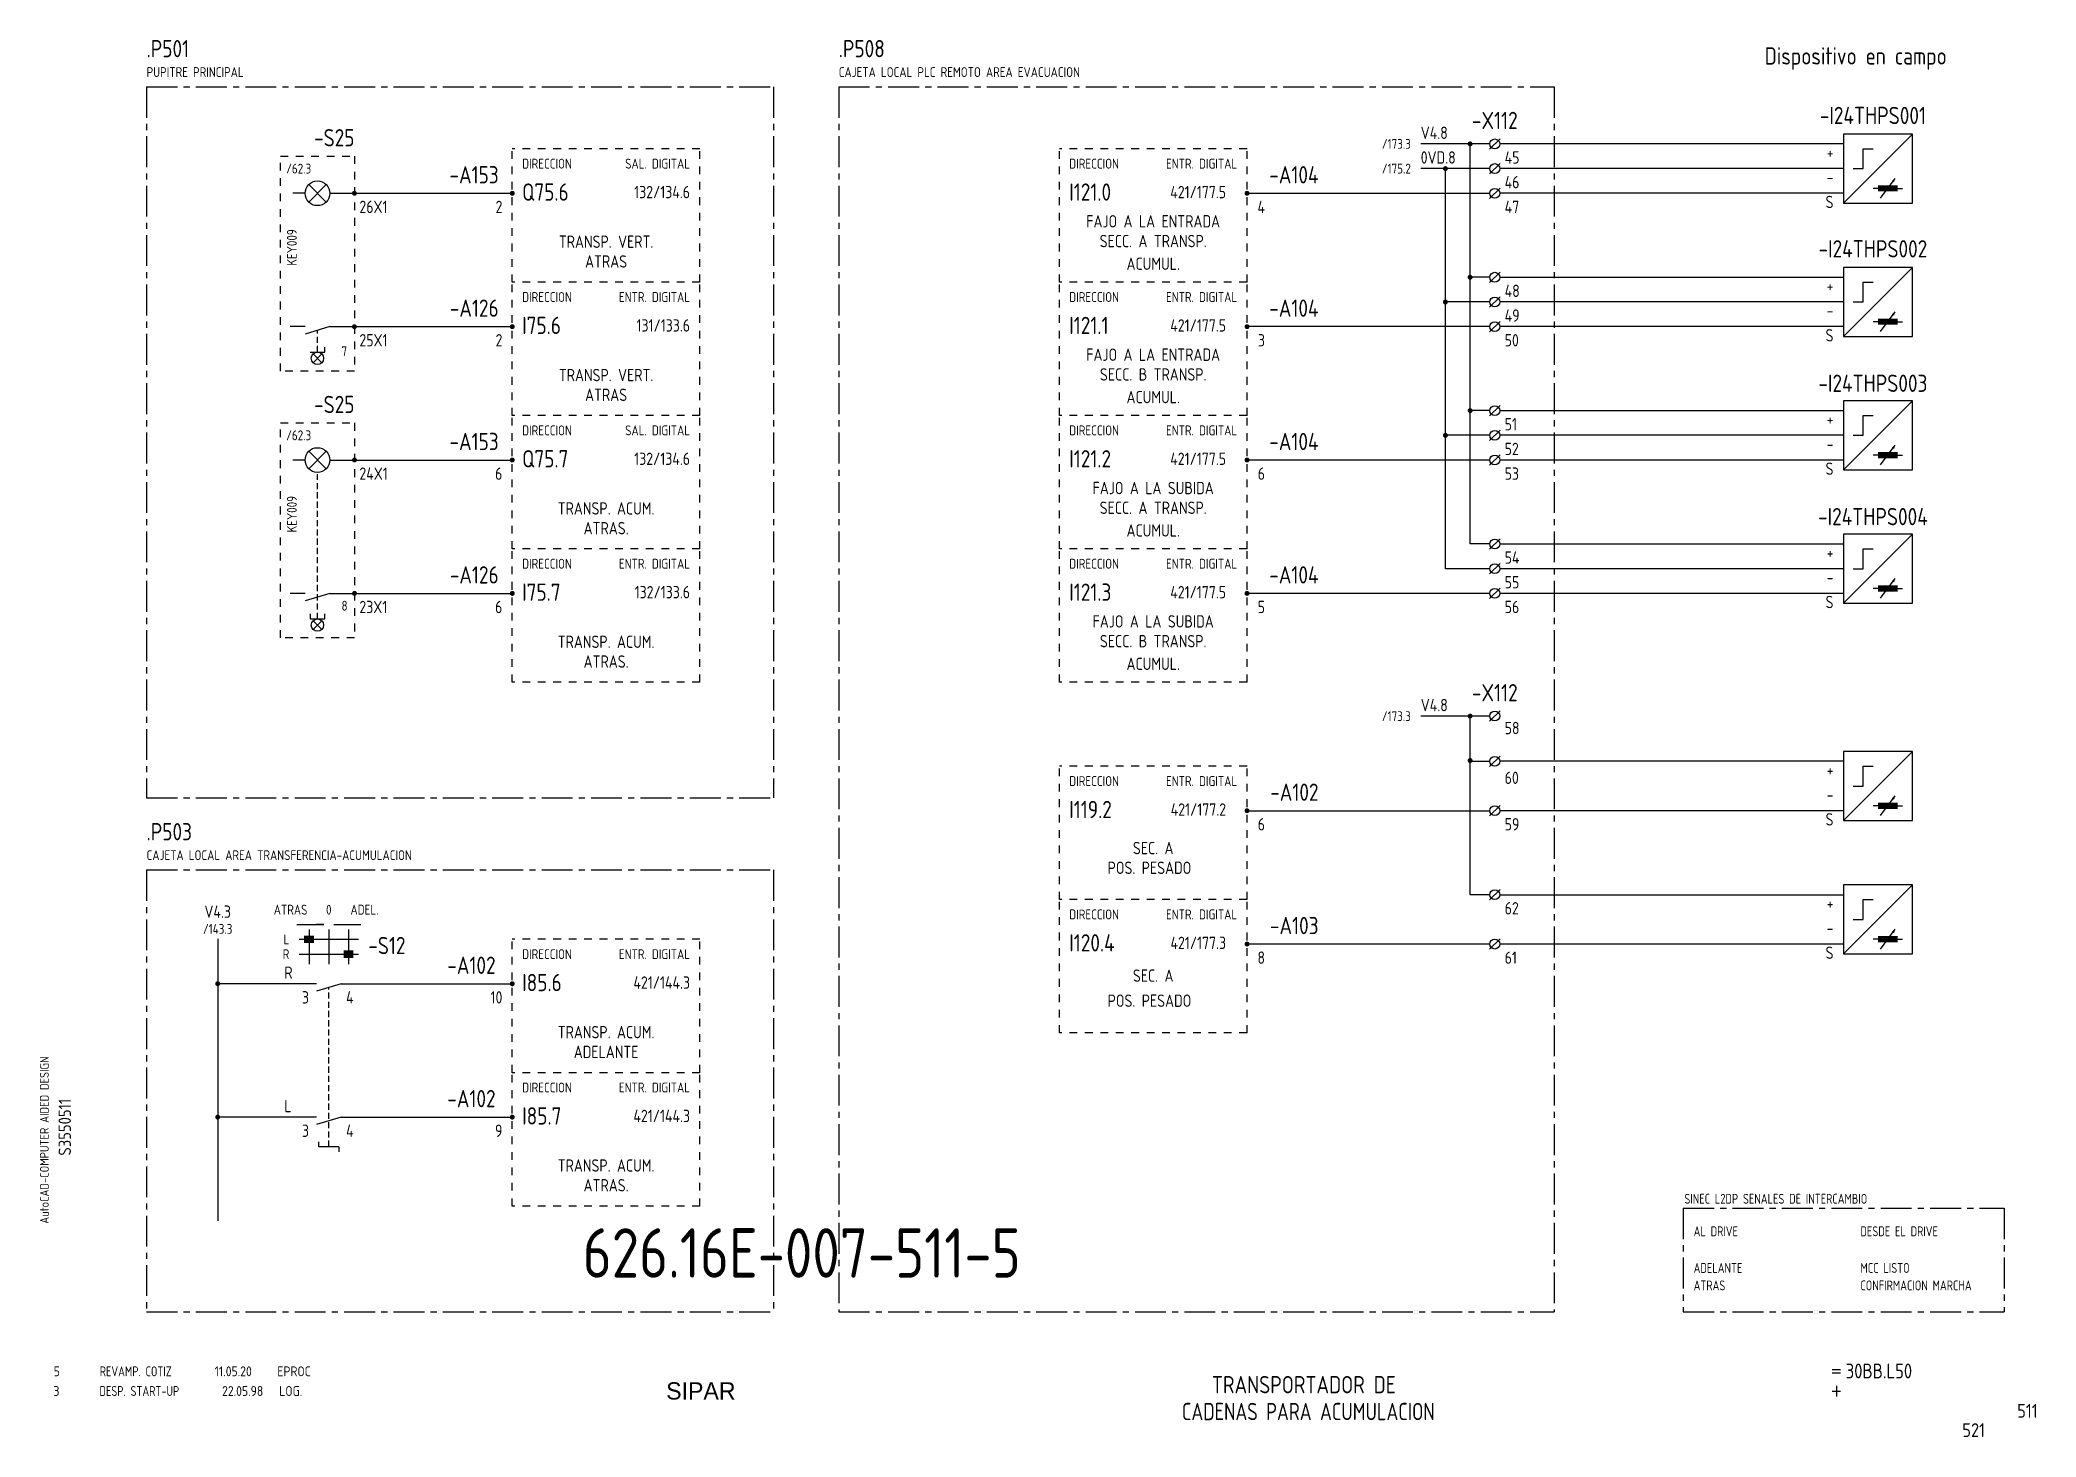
# Model space of a CAD drawing. Extents: x 10 to 414, y 6 to 289.
import ezdxf
from ezdxf.enums import TextEntityAlignment as Align

# ---------------------------------------------------------------- set-up
doc = ezdxf.new("R2010")
doc.units = 0
doc.header["$LTSCALE"] = 5
doc.header["$MEASUREMENT"] = 0
for name, pattern in [('CENTER', [2, 1.25, -0.25, 0.25, -0.25]), ('HIDDEN', [0.375, 0.25, -0.125]), ('HIDDEN1', [0.625, 0.3125, -0.3125])]:
    doc.linetypes.add(name, pattern=pattern)
doc.layers.get('0').update_dxf_attribs({"linetype": 'CONTINUOUS'})
doc.layers.add('3', color=3, linetype='CONTINUOUS')
doc.layers.add('CART', color=7, linetype='CONTINUOUS')
doc.styles.add('DIN', font='DIN.shx', dxfattribs={"width": 0.85})
doc.styles.add('ISO', font='DIN', dxfattribs={"width": 0.8})
doc.styles.add('N', font='ROMANS', dxfattribs={"width": 0.85, "height": 3})
doc.styles.add('SIMPLEX', font='SIMPLEX', dxfattribs={"width": 0.85})
doc.styles.add('X', font='UNIV.SHX', dxfattribs={"height": 3.5})

# ---------------------------------------------------------------- blocks, each defined once
blk = doc.blocks.new('B5-3')
at = {"linetype": 'Continuous', "const_width": 0.5}
blk.add_lwpolyline([(-0.25, 0, 1), (0.25, 0, 1)], format="xyb", close=True, dxfattribs=at)
blk = doc.blocks.new('NORMALE')
at = {"linetype": 'Continuous'}
blk.add_line((-1.06, -1.06), (1.06, 1.06), dxfattribs=at)
at = {"color": 7}
blk.add_circle((0, 0), 1, dxfattribs=at)
at = {"color": 7, "style": 'SIMPLEX', "flags": 9}
for tag, p in [('QUADRO', (-7.5, 4)), ('SEZIONE', (-7.5, 2.5)), ('NUMO', (-7.5, 1)), ('NUMM', (-7.5, -0.5)), ('NOTEM', (-7.5, -2)), ('NOTEV', (-7.5, -3.5)), ('UTENZA', (-7.5, -5)), ('RIP', (-7.5, -6.5)), ('RAGGIO', (-7.5, -8))]:
    blk.add_attdef(tag, p, '', height=1, dxfattribs=at)
at = {"color": 3, "style": 'SIMPLEX', "flags": 8}
for tag, p in [('NUMI', (1.5, 0.5)), ('MORSETTIERA', (1.5, -2.5))]:
    blk.add_attdef(tag, p, '', height=2, dxfattribs=at)
blk = doc.blocks.new('BOX')
at = {"color": 3, "style": 'ISO', "width": 0.8}
blk.add_attdef('BOX', (0, 6), '', height=3.5, dxfattribs=at)
at = {"color": 7, "style": 'ISO', "width": 0.8}
blk.add_attdef('DESC', (0, 2), '', height=2, dxfattribs=at)
blk = doc.blocks.new('DESP')
at = {"color": 3, "style": 'DIN'}
for s, width, p in [('3', 0.9, (7.45, 13.02)), ('DESP. START-UP', 0.8, (16.76, 13.02)), ('22.05.98', 0.9, (41.59, 13.02)), ('LOG.', 0.9, (53.16, 13.02))]:
    blk.add_text(s, height=2, dxfattribs=dict(at, width=width)).set_placement(p)

msp = doc.modelspace()

# ---------------------------------------------------------------- linework, layer by layer
at = {"color": 3, "linetype": 'CENTER'}
for p, q in [((31.27, 279), (158.24, 279)), ((31.27, 279), (31.27, 135.08)), ((158.24, 279), (158.24, 135.08)), ((171.42, 279), (171.42, 31)), ((171.42, 279), (316.27, 279)), ((316.27, 279), (316.27, 31)), ((31.27, 135.08), (158.24, 135.08)), ((31.27, 120.46), (158.24, 120.46)), ((31.27, 120.46), (31.27, 31)), ((158.24, 120.46), (158.24, 31)), ((342.41, 51.98), (407.41, 51.98)), ((342.41, 51.98), (342.41, 31)), ((407.41, 51.98), (407.41, 31)), ((31.27, 31), (158.24, 31)), ((171.42, 31), (316.27, 31)), ((342.41, 31), (407.41, 31))]:
    msp.add_line(p, q, dxfattribs=at)
for p, q in [((303.26, 267.46), (289.26, 267.46)), ((299.26, 186.46), (299.26, 267.46)), ((374.84, 267.46), (305.26, 267.46)), ((388.84, 269.46), (374.84, 269.46)), ((374.84, 255.46), (388.84, 269.46)), ((374.84, 269.46), (374.84, 255.46)), ((388.84, 255.46), (388.84, 269.46)), ((378.84, 266.46), (380.84, 266.46)), ((378.84, 262.46), (378.84, 266.46)), ((303.26, 262.46), (289.26, 262.46)), ((294.26, 181.46), (294.26, 262.46)), ((374.84, 262.46), (305.26, 262.46)), ((376.84, 262.46), (378.84, 262.46)), ((382.34, 256.46), (385.34, 260.46)), ((63.36, 257.46), (60.86, 257.46)), ((68.36, 257.46), (73.36, 257.46)), ((73.36, 257.46), (105.31, 257.46)), ((253.84, 257.46), (303.26, 257.46)), ((374.84, 257.46), (305.26, 257.46)), ((374.84, 255.46), (388.84, 255.46)), ((381.84, 258.46), (380.84, 258.46)), ((385.84, 258.46), (386.84, 258.46)), ((303.26, 240.46), (299.26, 240.46)), ((305.26, 240.46), (374.84, 240.46)), ((374.84, 242.46), (374.84, 228.46)), ((374.84, 228.46), (388.84, 242.46)), ((388.84, 242.46), (374.84, 242.46)), ((378.84, 235.46), (378.84, 239.46)), ((378.84, 239.46), (380.84, 239.46)), ((388.84, 228.46), (388.84, 242.46)), ((303.26, 235.46), (294.26, 235.46)), ((374.84, 235.46), (305.26, 235.46)), ((376.84, 235.46), (378.84, 235.46)), ((63.36, 230.46), (60.36, 230.46)), ((68.36, 230.46), (63.36, 228.96)), ((68.36, 230.46), (73.36, 230.46)), ((73.36, 230.46), (105.31, 230.46)), ((303.26, 230.46), (253.84, 230.46)), ((374.84, 230.46), (305.26, 230.46)), ((381.84, 231.46), (380.84, 231.46)), ((382.34, 229.46), (385.34, 233.46)), ((385.84, 231.46), (386.84, 231.46)), ((374.84, 228.46), (388.84, 228.46)), ((64.36, 225.3), (67.36, 225.3)), ((67.36, 225.3), (67.36, 226.3)), ((374.84, 215.46), (374.84, 201.46)), ((374.84, 201.46), (388.84, 215.46)), ((388.84, 215.46), (374.84, 215.46)), ((388.84, 201.46), (388.84, 215.46)), ((303.26, 213.46), (299.26, 213.46)), ((305.26, 213.46), (374.84, 213.46)), ((378.84, 208.46), (378.84, 212.46)), ((378.84, 212.46), (380.84, 212.46)), ((303.26, 208.46), (294.26, 208.46)), ((374.84, 208.46), (305.26, 208.46)), ((376.84, 208.46), (378.84, 208.46)), ((382.34, 202.46), (385.34, 206.46)), ((63.36, 203.46), (60.86, 203.46)), ((68.36, 203.46), (73.36, 203.46)), ((73.36, 203.46), (105.31, 203.46)), ((303.26, 203.46), (253.84, 203.46)), ((374.84, 203.46), (305.26, 203.46)), ((381.84, 204.46), (380.84, 204.46)), ((385.84, 204.46), (386.84, 204.46)), ((374.84, 201.46), (388.84, 201.46)), ((303.26, 186.46), (299.26, 186.46)), ((305.26, 186.46), (374.84, 186.46)), ((374.84, 188.46), (374.84, 174.46)), ((374.84, 174.46), (388.84, 188.46)), ((388.84, 188.46), (374.84, 188.46)), ((388.84, 174.46), (388.84, 188.46)), ((378.84, 181.46), (378.84, 185.46)), ((378.84, 185.46), (380.84, 185.46)), ((303.26, 181.46), (294.26, 181.46)), ((374.84, 181.46), (305.26, 181.46)), ((376.84, 181.46), (378.84, 181.46)), ((382.34, 175.46), (385.34, 179.46)), ((63.36, 176.46), (60.36, 176.46)), ((68.36, 176.46), (63.36, 174.96)), ((68.36, 176.46), (73.36, 176.46)), ((73.36, 176.46), (105.31, 176.46)), ((303.26, 176.46), (253.84, 176.46)), ((374.84, 176.46), (305.26, 176.46)), ((374.84, 174.46), (388.84, 174.46)), ((381.84, 177.46), (380.84, 177.46)), ((385.84, 177.46), (386.84, 177.46)), ((64.36, 172.3), (64.36, 171.3)), ((64.36, 171.3), (67.36, 171.3)), ((67.36, 171.3), (67.36, 172.3)), ((303.26, 151.6), (289.26, 151.6)), ((299.26, 115.46), (299.26, 151.6)), ((303.26, 142.41), (299.26, 142.41)), ((374.84, 142.46), (305.26, 142.46)), ((374.84, 144.46), (374.84, 130.46)), ((374.84, 130.46), (388.84, 144.46)), ((388.84, 144.46), (374.84, 144.46)), ((388.84, 130.46), (388.84, 144.46)), ((376.84, 137.46), (378.84, 137.46)), ((378.84, 137.46), (378.84, 141.46)), ((378.84, 141.46), (380.84, 141.46)), ((381.84, 133.46), (380.84, 133.46)), ((382.34, 131.46), (385.34, 135.46)), ((385.84, 133.46), (386.84, 133.46)), ((253.84, 132.46), (303.26, 132.46)), ((374.84, 132.46), (305.26, 132.46)), ((374.84, 130.46), (388.84, 130.46)), ((374.84, 103.46), (388.84, 117.46)), ((374.84, 117.46), (374.84, 103.46)), ((388.84, 117.46), (374.84, 117.46)), ((388.84, 103.46), (388.84, 117.46)), ((303.26, 115.46), (299.26, 115.46)), ((305.26, 115.46), (374.84, 115.46)), ((378.84, 110.46), (378.84, 114.46)), ((378.84, 114.46), (380.84, 114.46)), ((61.66, 109.42), (67.16, 109.42)), ((69.16, 109.42), (74.66, 109.42)), ((376.84, 110.46), (378.84, 110.46)), ((45.66, 106.55), (45.66, 49.46)), ((62.16, 106.42), (74.16, 106.42)), ((64.16, 108.42), (64.16, 101.42)), ((68.16, 108.42), (68.16, 101.42)), ((72.16, 108.42), (72.16, 101.42)), ((303.26, 105.46), (253.84, 105.46)), ((374.84, 105.46), (305.26, 105.46)), ((381.84, 106.46), (380.84, 106.46)), ((382.34, 104.46), (385.34, 108.46)), ((385.84, 106.46), (386.84, 106.46)), ((62.16, 103.42), (74.16, 103.42)), ((374.84, 103.46), (388.84, 103.46)), ((65.66, 97.42), (45.66, 97.42)), ((70.66, 97.42), (65.66, 95.92)), ((70.66, 97.42), (94.66, 97.42)), ((76.66, 97.42), (105.31, 97.42)), ((65.66, 70.42), (45.66, 70.42)), ((70.66, 70.42), (65.66, 68.92)), ((70.66, 70.42), (94.66, 70.42)), ((76.66, 70.42), (105.31, 70.42))]:
    msp.add_line(p, q)
at = {"linetype": 'HIDDEN1'}
for p, q in [((58.36, 221.46), (58.36, 264.96)), ((58.36, 264.96), (73.36, 264.96)), ((73.36, 264.96), (73.36, 221.46)), ((105.31, 239.46), (105.31, 266.46)), ((143.31, 266.46), (105.31, 266.46)), ((143.31, 239.46), (143.31, 266.46)), ((254.09, 266.46), (216.09, 266.46)), ((216.09, 239.46), (216.09, 266.46)), ((254.09, 239.46), (254.09, 266.46)), ((143.31, 239.46), (105.31, 239.46)), ((105.31, 212.46), (105.31, 239.46)), ((143.31, 212.46), (143.31, 239.46)), ((254.09, 239.46), (216.09, 239.46)), ((254.09, 239.46), (216.09, 239.46)), ((216.09, 212.46), (216.09, 239.46)), ((254.09, 212.46), (254.09, 239.46)), ((73.36, 221.46), (58.36, 221.46)), ((58.36, 167.46), (58.36, 210.96)), ((58.36, 210.96), (73.36, 210.96)), ((73.36, 210.96), (73.36, 167.46)), ((143.31, 212.46), (105.31, 212.46)), ((105.31, 185.46), (105.31, 212.46)), ((143.31, 212.46), (105.31, 212.46)), ((143.31, 185.46), (143.31, 212.46)), ((254.09, 212.46), (216.09, 212.46)), ((254.09, 212.46), (216.09, 212.46)), ((216.09, 185.46), (216.09, 212.46)), ((254.09, 185.46), (254.09, 212.46)), ((105.31, 158.46), (105.31, 185.46)), ((143.31, 185.46), (105.31, 185.46)), ((143.31, 158.46), (143.31, 185.46)), ((254.09, 185.46), (216.09, 185.46)), ((254.09, 185.46), (216.09, 185.46)), ((216.09, 158.46), (216.09, 185.46)), ((254.09, 158.46), (254.09, 185.46)), ((73.36, 167.46), (58.36, 167.46)), ((143.31, 158.46), (105.31, 158.46)), ((254.09, 158.46), (216.09, 158.46)), ((216.09, 114.46), (216.09, 141.46)), ((254.09, 141.46), (216.09, 141.46)), ((254.09, 114.46), (254.09, 141.46)), ((254.09, 114.46), (216.09, 114.46)), ((254.09, 114.46), (216.09, 114.46)), ((216.09, 87.46), (216.09, 114.46)), ((254.09, 87.46), (254.09, 114.46)), ((143.31, 106.42), (105.31, 106.42)), ((105.31, 79.42), (105.31, 106.42)), ((143.31, 79.42), (143.31, 106.42)), ((254.09, 87.46), (216.09, 87.46)), ((254.09, 87.46), (216.09, 87.46)), ((143.31, 79.42), (105.31, 79.42)), ((105.31, 52.42), (105.31, 79.42)), ((143.31, 52.42), (143.31, 79.42)), ((143.31, 52.42), (105.31, 52.42))]:
    msp.add_line(p, q, dxfattribs=at)
at = {"linetype": 'Continuous'}
for p, q in [((67.63, 255.69), (64.1, 259.23)), ((64.1, 255.69), (67.63, 259.23)), ((66.75, 223.17), (64.98, 224.93)), ((64.98, 223.17), (66.75, 224.93)), ((64.1, 201.69), (67.63, 205.23)), ((67.63, 201.69), (64.1, 205.23)), ((66.75, 169.17), (64.98, 170.93)), ((64.98, 169.17), (66.75, 170.93)), ((66.16, 64.42), (66.16, 65.42)), ((70.16, 64.42), (66.16, 64.42)), ((70.16, 64.42), (70.16, 63.42))]:
    msp.add_line(p, q, dxfattribs=at)
at = {"linetype": 'HIDDEN'}
for p, q in [((65.86, 225.3), (65.86, 229.71)), ((65.86, 171.3), (65.86, 200.57)), ((68.16, 64.42), (68.16, 96.67))]:
    msp.add_line(p, q, dxfattribs=at)
at = {"const_width": 0.5}
for points in [[(299.01, 267.46, 1), (299.51, 267.46, 1)], [(294.01, 262.46, 1), (294.51, 262.46, 1)], [(299.01, 240.46, 1), (299.51, 240.46, 1)], [(294.01, 235.46, 1), (294.51, 235.46, 1)], [(299.01, 213.46, 1), (299.51, 213.46, 1)], [(294.01, 208.46, 1), (294.51, 208.46, 1)], [(299.01, 151.61, 1), (299.51, 151.61, 1)], [(299.01, 142.63, 1), (299.51, 142.63, 1)], [(45.41, 97.42, 1), (45.91, 97.42, 1)], [(45.41, 70.42, 1), (45.91, 70.42, 1)]]:
    msp.add_lwpolyline(points, format="xyb", close=True, dxfattribs=at)
for points, const_width in [([(381.84, 258.46), (385.84, 258.46)], 1.25), ([(381.84, 231.46), (385.84, 231.46)], 1.25), ([(381.84, 204.46), (385.84, 204.46)], 1.25), ([(381.84, 177.46), (385.84, 177.46)], 1.25), ([(381.84, 133.46), (385.84, 133.46)], 1.25), ([(63.16, 106.42), (65.16, 106.42)], 1.5), ([(381.84, 106.46), (385.84, 106.46)], 1.25), ([(71.16, 103.42), (73.16, 103.42)], 1.5)]:
    msp.add_lwpolyline(points, dxfattribs=dict(const_width=const_width))
for points in [[(385.34, 260.46, 0, 0.525, 0), (384.89, 259.86, 0.525, 0.525, 0)], [(385.34, 233.46, 0, 0.525, 0), (384.89, 232.86, 0.525, 0.525, 0)], [(385.34, 206.46, 0, 0.525, 0), (384.89, 205.86, 0.525, 0.525, 0)], [(385.34, 179.46, 0, 0.525, 0), (384.89, 178.86, 0.525, 0.525, 0)], [(385.34, 135.46, 0, 0.525, 0), (384.89, 134.86, 0.525, 0.525, 0)], [(385.34, 108.46, 0, 0.525, 0), (384.89, 107.86, 0.525, 0.525, 0)]]:
    msp.add_lwpolyline(points, format="xyseb")
for points in [[(67.16, 109.42), (65.66, 109.42)], [(69.16, 109.42), (70.66, 109.42)]]:
    msp.add_lwpolyline(points)
for centre in [(65.86, 257.46), (65.86, 203.46)]:
    msp.add_circle(centre, 2.5)
at = {"linetype": 'Continuous'}
for centre in [(65.86, 224.05), (65.86, 170.05)]:
    msp.add_circle(centre, 1.25, dxfattribs=at)

# ---------------------------------------------------------------- block references
for name, p in [('NORMALE', (304.26, 267.46)), ('NORMALE', (304.26, 262.46)), ('NORMALE', (304.26, 257.46)), ('NORMALE', (304.26, 240.46)), ('NORMALE', (304.26, 235.46)), ('NORMALE', (304.26, 230.46)), ('NORMALE', (304.26, 213.46)), ('NORMALE', (304.26, 208.46)), ('NORMALE', (304.26, 203.46)), ('NORMALE', (304.26, 186.46)), ('NORMALE', (304.26, 181.46)), ('NORMALE', (304.26, 176.46)), ('NORMALE', (304.26, 151.63)), ('NORMALE', (304.26, 142.46)), ('NORMALE', (304.26, 132.46)), ('NORMALE', (304.26, 115.46)), ('NORMALE', (304.26, 105.46)), ('DESP', (4.96, 0.95))]:
    msp.add_blockref(name, p, dxfattribs=at)
for p in [(73.36, 257.46), (105.31, 257.46), (73.36, 230.46), (105.31, 230.46), (73.36, 203.46), (105.31, 203.46), (73.36, 176.46), (105.31, 176.46), (105.31, 97.42), (105.31, 70.42)]:
    msp.add_blockref('B5-3', p)
at = {"xscale": -1}
for p in [(254.09, 257.46), (254.09, 230.46), (254.09, 203.46), (254.09, 176.46), (254.09, 132.46), (254.09, 105.46)]:
    msp.add_blockref('B5-3', p, dxfattribs=at)
ref = msp.add_blockref('BOX', (342.65, 50.89))
ref.add_attrib('DESC', 'SINEC L2DP SENALES DE INTERCAMBIO', (342.65, 52.89), dxfattribs={"color": 7, "height": 2, "style": 'ISO', "width": 0.8})

# ---------------------------------------------------------------- texts
at = {"color": 3, "style": 'DIN'}
for s, height, width, p in [('.P501', 3.5, 0.85, (31.27, 285)), ('.P508', 3.5, 0.85, (171.42, 285)), ('Q75.6', 3.5, 0.85, (107.31, 255.96)), ('I121.0', 3.5, 0.85, (218.09, 255.96)), ('I75.6', 3.5, 0.85, (107.31, 228.96)), ('I121.1', 3.5, 0.85, (218.09, 228.96)), ('Q75.7', 3.5, 0.85, (107.31, 201.96)), ('I121.2', 3.5, 0.85, (218.09, 201.96)), ('I75.7', 3.5, 0.85, (107.31, 174.96)), ('I121.3', 3.5, 0.85, (218.09, 174.96)), ('I119.2', 3.5, 0.85, (218.09, 130.96)), ('.P503', 3.5, 0.85, (31.27, 126.46)), ('I120.4', 3.5, 0.85, (218.09, 103.96)), ('I85.6', 3.5, 0.85, (107.31, 95.92)), ('I85.7', 3.5, 0.85, (107.31, 68.92)), ('5', 2, 0.9, (12.47, 17.96)), ('REVAMP. COTIZ', 2, 0.8, (21.78, 17.96)), ('11.05.20', 2, 0.9, (45.06, 17.96)), ('EPROC', 2, 0.9, (57.74, 17.96))]:
    msp.add_text(s, height=height, dxfattribs=dict(at, width=width)).set_placement(p)
at = {"color": 2, "style": 'DIN', "width": 0.85}
msp.add_text('Dispositivo en campo', height=3.5, dxfattribs=at).set_placement((358.91, 283.52))
at = {"style": 'DIN'}
for s, height, width, p in [('PUPITRE PRINCIPAL', 2, 0.85, (31.27, 281)), ('CAJETA LOCAL PLC REMOTO AREA EVACUACION', 2, 0.85, (171.42, 281)), ('V4.8', 2.5, 0.85, (289.26, 268.46)), ('0VD.8', 2.5, 0.85, (289.26, 263.46)), ('45', 2.5, 0.85, (306.26, 263.46)), ('46', 2.5, 0.85, (306.26, 258.46)), ('26X1', 2.5, 0.85, (74.36, 253.46)), ('47', 2.5, 0.85, (306.26, 253.46)), ('48', 2.5, 0.85, (306.26, 236.46)), ('49', 2.5, 0.85, (306.26, 231.46)), ('25X1', 2.5, 0.85, (74.36, 226.46)), ('50', 2.5, 0.85, (306.26, 226.46)), ('51', 2.5, 0.85, (306.26, 209.46)), ('52', 2.5, 0.85, (306.26, 204.46)), ('24X1', 2.5, 0.85, (74.36, 199.46)), ('53', 2.5, 0.85, (306.26, 199.46)), ('54', 2.5, 0.85, (306.26, 182.46)), ('55', 2.5, 0.85, (306.26, 177.46)), ('23X1', 2.5, 0.85, (74.36, 172.46)), ('56', 2.5, 0.85, (306.26, 172.46)), ('V4.8', 2.5, 0.85, (289.26, 152.6)), ('58', 2.5, 0.85, (306.26, 147.95)), ('60', 2.5, 0.85, (306.26, 137.87)), ('59', 2.5, 0.85, (306.26, 128.46)), ('CAJETA LOCAL AREA TRANSFERENCIA-ACUMULACION', 2, 0.85, (31.27, 122.46)), ('62', 2.5, 0.85, (306.26, 111.46)), ('61', 2.5, 0.85, (306.26, 101.46)), ('AL DRIVE', 2, 0.8, (344.52, 46.31)), ('DESDE EL DRIVE', 2, 0.8, (378.29, 46.31)), ('ADELANTE', 2, 0.8, (344.52, 38.89)), ('MCC LISTO', 2, 0.8, (378.29, 38.89)), ('ATRAS', 2, 0.8, (344.52, 35.35)), ('CONFIRMACION MARCHA', 2, 0.8, (378.29, 35.35))]:
    msp.add_text(s, height=height, dxfattribs=dict(at, width=width)).set_placement(p)
at = {"color": 3, "style": 'DIN', "width": 0.85}
for s, p in [('-S25', (73.36, 266.96)), ('-A153', (102.56, 259.46)), ('-A104', (268.57, 259.46)), ('-A126', (102.56, 232.46)), ('-A104', (268.57, 232.46)), ('-S25', (73.36, 212.96)), ('-A153', (102.56, 205.46)), ('-A104', (268.57, 205.46)), ('-A126', (102.56, 178.46)), ('-A104', (268.57, 178.46)), ('-A102', (268.57, 134.46)), ('-A103', (268.57, 107.46)), ('-A102', (101.94, 99.42)), ('-A102', (101.94, 72.42))]:
    msp.add_text(s, height=3.5, dxfattribs=at).set_placement(p, align=Align.RIGHT)
at = {"style": 'DIN', "width": 0.85}
for s, height, p in [('/173.3', 2, (287.26, 266.46)), ('/175.2', 2, (287.26, 261.46)), ('+', 2.5, (372.84, 264.46)), ('132/134.6', 2.5, (141.31, 256.46)), ('421/177.5', 2.5, (249.85, 256.46)), ('-', 2.5, (372.84, 259.46)), ('2', 2.5, (103.31, 253.46)), ('4', 2.5, (257.73, 253.46)), ('S', 2.5, (372.84, 254.46)), ('+', 2.5, (372.84, 237.46)), ('131/133.6', 2.5, (141.31, 229.46)), ('421/177.5', 2.5, (249.85, 229.46)), ('-', 2.5, (372.84, 232.46)), ('2', 2.5, (103.31, 226.46)), ('3', 2.5, (257.73, 226.46)), ('S', 2.5, (372.84, 227.46)), ('+', 2.5, (372.84, 210.46)), ('-', 2.5, (372.84, 205.46)), ('132/134.6', 2.5, (141.31, 202.46)), ('421/177.5', 2.5, (249.85, 202.46)), ('S', 2.5, (372.84, 200.46)), ('6', 2.5, (103.31, 199.46)), ('6', 2.5, (257.73, 199.46)), ('+', 2.5, (372.84, 183.46)), ('132/133.6', 2.5, (141.31, 175.46)), ('421/177.5', 2.5, (249.85, 175.46)), ('-', 2.5, (372.84, 178.46)), ('6', 2.5, (103.31, 172.46)), ('5', 2.5, (257.73, 172.46)), ('S', 2.5, (372.84, 173.46)), ('/173.3', 2, (287.26, 150.6)), ('+', 2.5, (372.84, 139.46)), ('421/177.2', 2.5, (249.85, 131.46)), ('-', 2.5, (372.84, 134.46)), ('6', 2.5, (257.73, 128.46)), ('S', 2.5, (372.84, 129.46)), ('+', 2.5, (372.84, 112.46)), ('421/177.3', 2.5, (249.85, 104.46)), ('-', 2.5, (372.84, 107.46)), ('8', 2.5, (257.73, 101.46)), ('S', 2.5, (372.84, 102.46)), ('421/144.3', 2.5, (141.31, 96.42)), ('10', 2.5, (103.31, 93.42)), ('9', 2.5, (103.31, 66.42)), ('421/144.3', 2.5, (141.31, 69.42))]:
    msp.add_text(s, height=height, dxfattribs=at).set_placement(p, align=Align.RIGHT)
at = {"color": 1, "style": 'DIN', "width": 0.85}
for s, p in [('/62.3', (62.06, 261.46)), ('/62.3', (62.06, 207.46)), ('ATRAS', (60.42, 111.42)), ('0', (68.16, 111.42)), ('ADEL.', (75.38, 111.42))]:
    msp.add_text(s, height=2, dxfattribs=at).set_placement(p, align=Align.CENTER)
for s, height, p in [('DIRECCION', 2, (107.31, 262.46)), ('DIRECCION', 2, (218.09, 262.46)), ('DIRECCION', 2, (107.31, 235.46)), ('DIRECCION', 2, (218.09, 235.46)), ('DIRECCION', 2, (107.31, 208.46)), ('DIRECCION', 2, (218.09, 208.46)), ('DIRECCION', 2, (107.31, 181.46)), ('DIRECCION', 2, (218.09, 181.46)), ('DIRECCION', 2, (218.09, 137.46)), ('DIRECCION', 2, (218.09, 110.46)), ('DIRECCION', 2, (107.31, 102.42)), ('R', 2.5, (59.16, 98.42)), ('4', 2.5, (71.66, 93.42)), ('DIRECCION', 2, (107.31, 75.42)), ('L', 2.5, (59.16, 71.42)), ('4', 2.5, (71.66, 66.42))]:
    msp.add_text(s, height=height, dxfattribs=at).set_placement(p)
at = {"color": 1, "linetype": 'Continuous', "style": 'DIN', "width": 0.85}
for p in [(141.31, 262.46), (141.31, 208.46)]:
    msp.add_text('SAL. DIGITAL', height=2, dxfattribs=at).set_placement(p, align=Align.RIGHT)
at = {"color": 1, "style": 'DIN', "width": 0.85}
for s, height, p in [('ENTR. DIGITAL', 2, (252.09, 262.46)), ('ENTR. DIGITAL', 2, (141.31, 235.46)), ('ENTR. DIGITAL', 2, (252.09, 235.46)), ('7', 2, (71.86, 224.5)), ('ENTR. DIGITAL', 2, (252.09, 208.46)), ('ENTR. DIGITAL', 2, (141.31, 181.46)), ('ENTR. DIGITAL', 2, (252.09, 181.46)), ('8', 2, (71.96, 172.96)), ('ENTR. DIGITAL', 2, (252.09, 137.46)), ('ENTR. DIGITAL', 2, (252.09, 110.46)), ('L', 2, (60.16, 105.42)), ('R', 2, (60.16, 102.42)), ('ENTR. DIGITAL', 2, (141.31, 102.42)), ('3', 2.5, (64.16, 93.42)), ('ENTR. DIGITAL', 2, (141.31, 75.42)), ('3', 2.5, (64.16, 66.42))]:
    msp.add_text(s, height=height, dxfattribs=at).set_placement(p, align=Align.RIGHT)
at = {"style": 'DIN', "width": 0.85}
for s, height, p in [('FAJO A LA ENTRADA', 2.5, (235.09, 250.54)), ('TRANSP. VERT.', 2.5, (124.31, 246.41)), ('SECC. A TRANSP.', 2.5, (235.09, 246.54)), ('ATRAS', 2.5, (124.31, 242.41)), ('ACUMUL.', 2.5, (235.09, 241.95)), ('FAJO A LA ENTRADA', 2.5, (235.09, 223.54)), ('TRANSP. VERT.', 2.5, (124.31, 219.41)), ('SECC. B TRANSP.', 2.5, (235.09, 219.54)), ('ATRAS', 2.5, (124.31, 215.41)), ('ACUMUL.', 2.5, (235.09, 214.95)), ('FAJO A LA SUBIDA', 2.5, (235.09, 196.54)), ('TRANSP. ACUM.', 2.5, (124.31, 192.41)), ('SECC. A TRANSP.', 2.5, (235.09, 192.54)), ('ATRAS.', 2.5, (124.31, 188.41)), ('ACUMUL.', 2.5, (235.09, 187.95)), ('FAJO A LA SUBIDA', 2.5, (235.09, 169.54)), ('TRANSP. ACUM.', 2.5, (124.31, 165.41)), ('SECC. B TRANSP.', 2.5, (235.09, 165.54)), ('ATRAS.', 2.5, (124.31, 161.41)), ('ACUMUL.', 2.5, (235.09, 160.95)), ('SEC. A', 2.5, (235.09, 123.65)), (' POS. PESADO', 2.5, (233.69, 119.65)), ('V4.3', 2.5, (45.66, 110.77)), ('/143.3', 2, (45.66, 107.53)), ('SEC. A', 2.5, (235.09, 97.82)), (' POS. PESADO', 2.5, (233.69, 92.75)), ('TRANSP. ACUM.', 2.5, (124.31, 86.38)), ('ADELANTE', 2.5, (124.31, 82.38)), ('TRANSP. ACUM.', 2.5, (124.31, 59.38)), ('ATRAS.', 2.5, (124.31, 55.38))]:
    msp.add_text(s, height=height, dxfattribs=at).set_placement(p, align=Align.CENTER)
at = {"color": 1, "style": 'DIN', "width": 0.85}
for p in [(61.69, 246.5), (61.69, 192.5)]:
    msp.add_text('KEY009', height=2, rotation=90, dxfattribs=at).set_placement(p, align=Align.CENTER)
at = {"color": 2, "insert": (119.58, 47.92), "char_height": 10, "width": 111.0411, "attachment_point": 1, "style": 'DIN'}
msp.add_mtext('626.16E-007-511-5', dxfattribs=at)
at = {"layer": '3', "style": 'DIN', "width": 0.85}
for s, p in [('-I24THPS001', (380.82, 271.47)), ('-X112', (304.26, 270.46)), ('-I24THPS002', (380.82, 244.47)), ('-I24THPS003', (380.82, 217.25)), ('-I24THPS004', (380.82, 190.25)), ('-X112', (304.26, 154.6))]:
    msp.add_text(s, height=3.5, dxfattribs=at).set_placement(p, align=Align.CENTER)
msp.add_text('-S12', height=3.5, dxfattribs=at).set_placement((76.16, 103.42))
at = {"layer": '3', "color": 2, "style": 'DIN'}
for s, width, p in [('TRANSPORTADOR DE ', 0.85, (266.5, 14.51)), ('CADENAS PARA ACUMULACION', 0.8, (266.5, 9.07))]:
    msp.add_text(s, height=3.5, dxfattribs=dict(at, width=width)).set_placement(p, align=Align.CENTER)
at = {"layer": 'CART', "color": 1, "style": 'DIN', "width": 0.9}
msp.add_text('AutoCAD-COMPUTER AIDED DESIGN', height=1.8, rotation=90, dxfattribs=at).set_placement((11.47, 48.84))
at = {"layer": 'CART', "color": 3, "style": 'N', "width": 0.85}
for s, p in [('=', (372.24, 17.91)), ('+', (372.24, 13.87))]:
    msp.add_text(s, height=2.5, dxfattribs=at).set_placement(p)
at = {"layer": 'CART', "color": 3, "style": 'DIN', "width": 0.9, "flags": 1}
msp.add_attdef('S3550511', text='', height=2.5, rotation=90, dxfattribs=at).set_placement((15.95, 68.38), align=Align.CENTER)
at = {"layer": 'CART', "color": 3, "style": 'DIN', "width": 0.85}
msp.add_attdef('30BB.L50', text='', height=3, dxfattribs=at).set_placement((375.33, 16.63), align=Align.BOTTOM_LEFT)
at = {"layer": 'CART', "color": 6, "style": 'X', "flags": 1}
msp.add_attdef('SIPAR', text='', height=3.5, dxfattribs=at).set_placement((143.5, 15), align=Align.MIDDLE)
at = {"layer": 'CART', "color": 2, "style": 'DIN', "width": 0.9, "flags": 1}
msp.add_attdef('511', text='', height=2.8, dxfattribs=at).set_placement((414.2, 9.56), align=Align.RIGHT)
at = {"layer": 'CART', "color": 7, "style": 'DIN', "width": 0.9, "flags": 1}
msp.add_attdef('521', (398.93, 5.65), '', height=2.8, dxfattribs=at)

doc.saveas('drawing.dxf')
